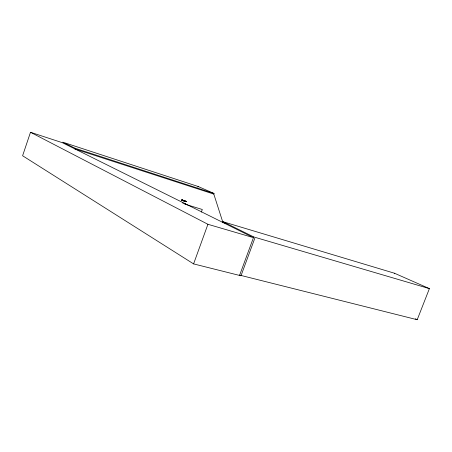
<?xml version="1.0" encoding="UTF-8"?>
<svg xmlns="http://www.w3.org/2000/svg" width="452" height="452" viewBox="0 0 452 452"><rect width="100%" height="100%" fill="white"/><g stroke="black" fill="none" stroke-linecap="round" stroke-linejoin="round"><path stroke-width="0.68" d="M30.499 132.278L207.926 224.288L253.465 237.65L62.37 142.696L30.499 132.278L22.6 155.754L193.592 263.9L239.554 275.432L253.725 236.938L223.011 221.729L222.768 222.395L225.469 223.203M213.807 194.094L214.028 193.484L198.157 186.495L62.743 142.16L74.947 148.194L74.71 148.889L213.807 194.094L222.909 222.463M197.942 187.083L198.157 186.495M201.36 212.107L202.304 209.485L185.501 204.338M193.592 263.9L207.926 224.288M254.798 238.277L240.972 275.827L239.848 275.161M394.28 273.782L394.494 273.234L429.4 288.619L417.207 319.722L239.673 275.115M185.427 203.824L185.196 203.79M185.506 201.417L186.326 201.479L185.987 201.276M186.224 201.609L185.591 201.191M181.947 199.829C182.071 200.513 187.829 201.908 185.563 201.609M182.235 200.168L181.557 200.061L182.749 200.637M185.591 201.349L185.207 201.14L186.032 201.468M185.665 201.422L181.681 199.993M185.659 201.377L182.179 200.191L184.58 201.146M182.128 200.292L182.41 200.439L182.094 200.27M184.828 203.699L185.196 203.79M184.795 203.869L185.388 203.886M184.744 204.01L185.117 204.101M182.337 200.259L181.924 200.112M181.936 199.84L185.619 201.112M184.58 201.157L185.625 201.479M185.088 201.468L185.569 201.609L182.744 200.637M182.275 200.016L182.794 200.072M185.145 201.332L185.67 201.468M253.725 236.938L429.4 288.619M223.011 221.729L394.494 273.234M183.778 203.377L184.348 203.558M182.71 200.309L183.269 200.49M74.947 148.194L214.028 193.484M183.393 200.62L184.478 200.92M182.563 202.942L183.173 203.168M182.297 200.298L182.789 200.502M185.614 201.1L186.241 201.417M415.32 318.779L417.207 319.722"/></g></svg>
